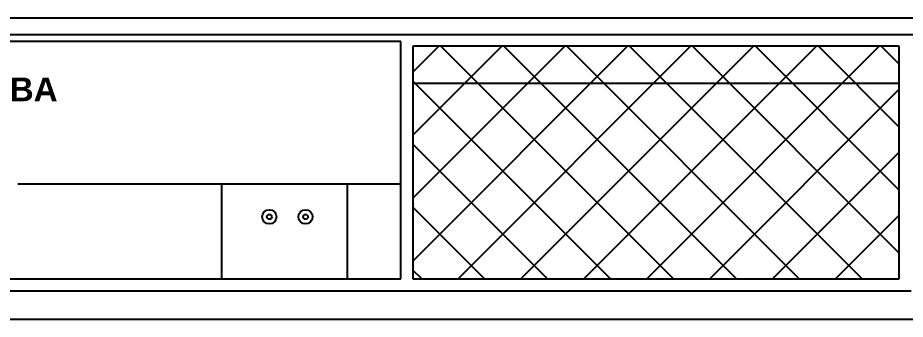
# Model space of a CAD drawing. Header units: inches. Extents: x 11.8 to 54.3, y 10.8 to 35.6.
# Drawn here: x 24.4605 to 24.8345, y 26.4983 to 26.6253 of the extents above; entities that cross this region are included whole.
import ezdxf
from ezdxf.enums import TextEntityAlignment as Align

# ---------------------------------------------------------------- set-up
doc = ezdxf.new("R2010")
doc.units = ezdxf.units.IN
doc.header["$MEASUREMENT"] = 0
doc.layers.add('02', color=2, linetype='Continuous')
doc.layers.add('1', color=1, linetype='Continuous')
doc.styles.add('HT2', font='swisseb.ttf')

msp = doc.modelspace()

# ---------------------------------------------------------------- linework, layer by layer
at = {"layer": '02'}
for p, q in [((24.03801, 26.62534), (24.86001, 26.62534)), ((24.03301, 26.61834), (24.86501, 26.61834)), ((24.62201, 26.61534), (24.27601, 26.61534)), ((24.62201, 26.51534), (24.62201, 26.61534)), ((24.62701, 26.52282), (24.71753, 26.61334)), ((24.62701, 26.54934), (24.69101, 26.61334)), ((24.62701, 26.57585), (24.66449, 26.61334)), ((24.62701, 26.60237), (24.63798, 26.61334)), ((24.83201, 26.61334), (24.62701, 26.61334)), ((24.62701, 26.61334), (24.62701, 26.51534)), ((24.73681, 26.51534), (24.63881, 26.61334)), ((24.64604, 26.51534), (24.74404, 26.61334)), ((24.76333, 26.51534), (24.66533, 26.61334)), ((24.67256, 26.51534), (24.77056, 26.61334)), ((24.78985, 26.51534), (24.69185, 26.61334)), ((24.69908, 26.51534), (24.79708, 26.61334)), ((24.81636, 26.51534), (24.71836, 26.61334)), ((24.72559, 26.51534), (24.82359, 26.61334)), ((24.83201, 26.5262), (24.74488, 26.61334)), ((24.83201, 26.55272), (24.7714, 26.61334)), ((24.83201, 26.57924), (24.79791, 26.61334)), ((24.83201, 26.60575), (24.82443, 26.61334)), ((24.83201, 26.51534), (24.83201, 26.61334)), ((24.7103, 26.51534), (24.62701, 26.59862)), ((24.83201, 26.59759), (24.62701, 26.59759)), ((24.75211, 26.51534), (24.83201, 26.59524)), ((24.68378, 26.51534), (24.62701, 26.57211)), ((24.77863, 26.51534), (24.83201, 26.56872)), ((24.46051, 26.55534), (24.62201, 26.55534)), ((24.54638, 26.55534), (24.54638, 26.51534)), ((24.59937, 26.55534), (24.59937, 26.51534)), ((24.65726, 26.51534), (24.62701, 26.54559)), ((24.80514, 26.51534), (24.83201, 26.54221)), ((24.63075, 26.51534), (24.62701, 26.51907)), ((24.27601, 26.51534), (24.62201, 26.51534)), ((24.62701, 26.51534), (24.83201, 26.51534)), ((24.83166, 26.51534), (24.83201, 26.51569)), ((24.06101, 26.51034), (24.83701, 26.51034)), ((24.05601, 26.49834), (24.84201, 26.49834))]:
    msp.add_line(p, q, dxfattribs=at)
for centre, radius in [((24.56654, 26.54148), 0.003), ((24.58179, 26.54148), 0.003), ((24.56654, 26.54148), 0.001), ((24.58179, 26.54148), 0.001)]:
    msp.add_circle(centre, radius, dxfattribs=at)
at = {"layer": '1'}
msp.add_line((12.11524, 26.49834), (32.44144, 26.49834), dxfattribs=at)

# ---------------------------------------------------------------- texts
at = {"layer": '02', "style": 'HT2'}
msp.add_text('TOSHIBA', height=0.01, dxfattribs=at).set_placement((24.44589, 26.59017), align=Align.CENTER)

doc.saveas('drawing.dxf')
